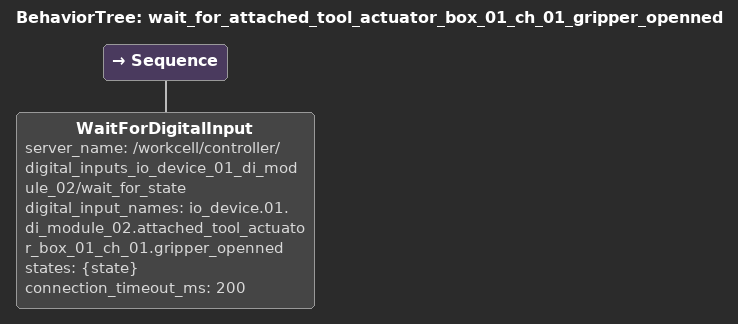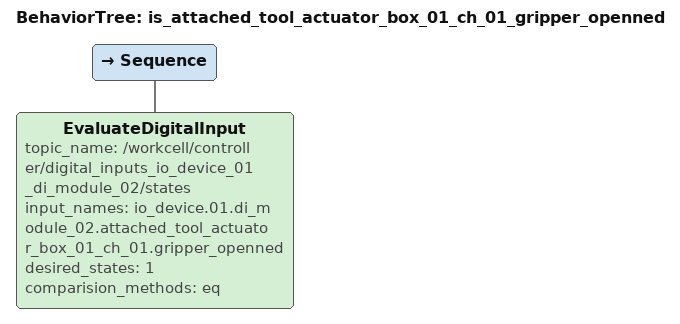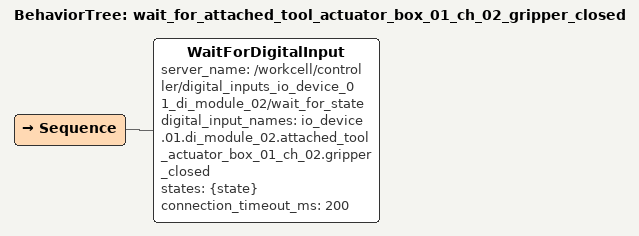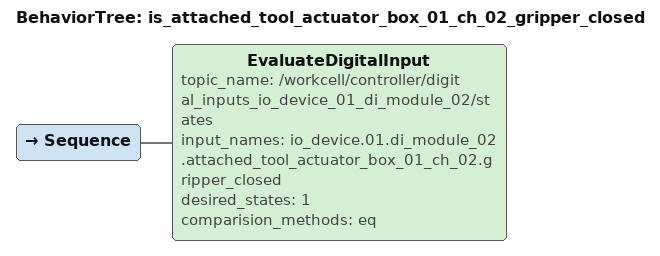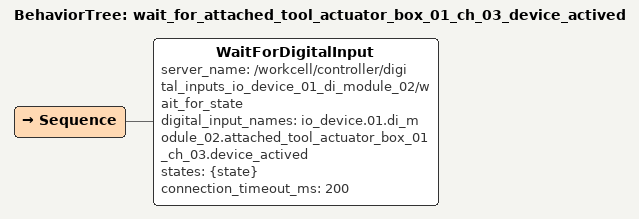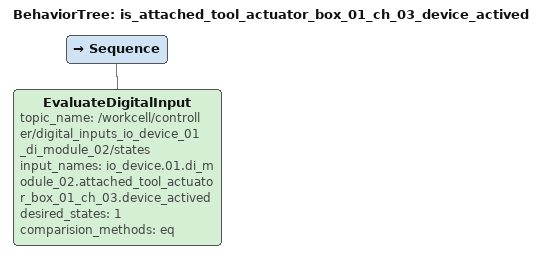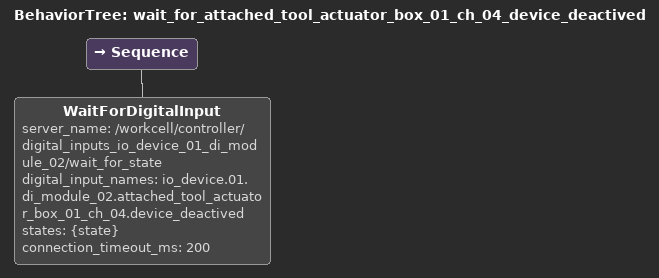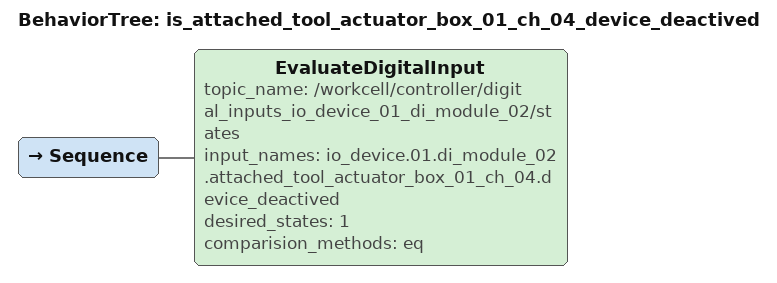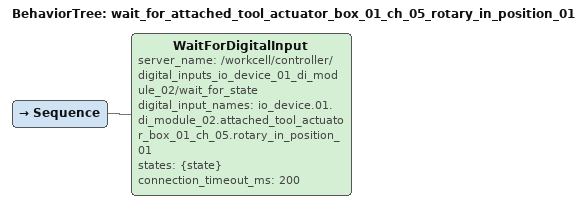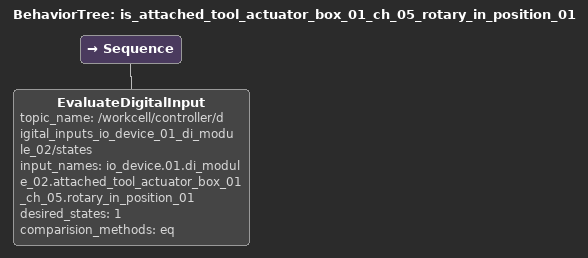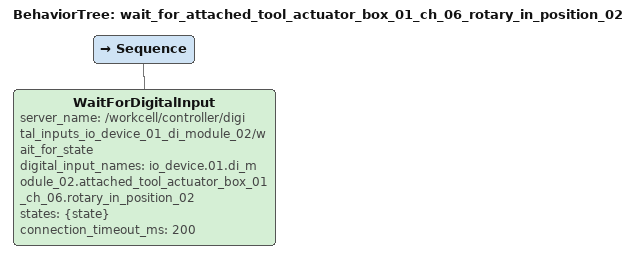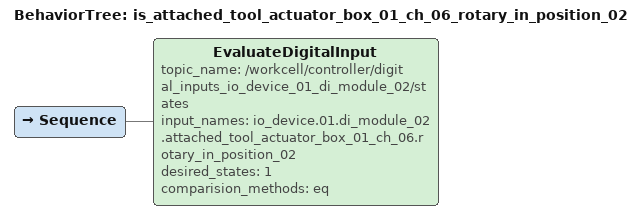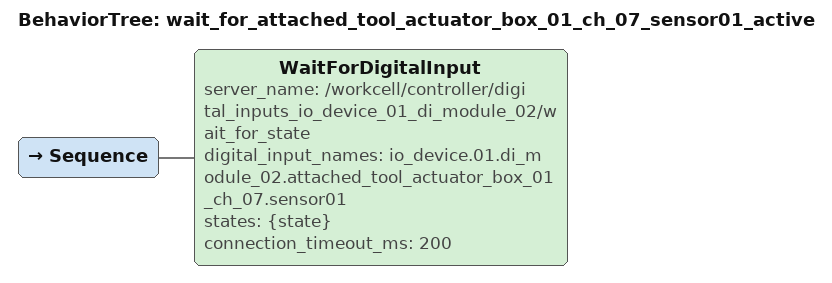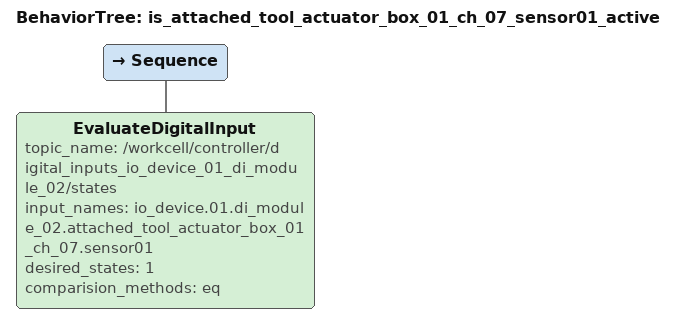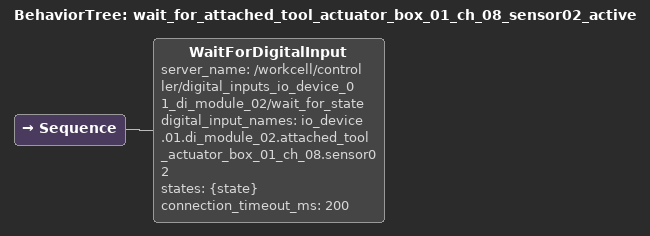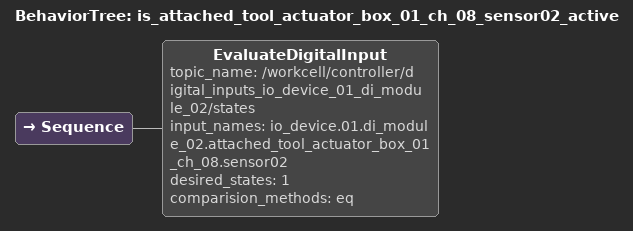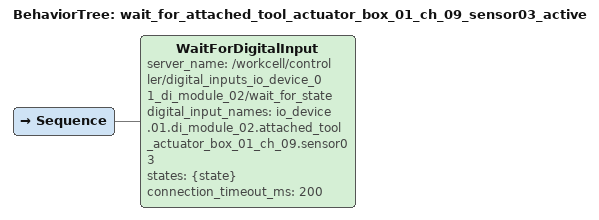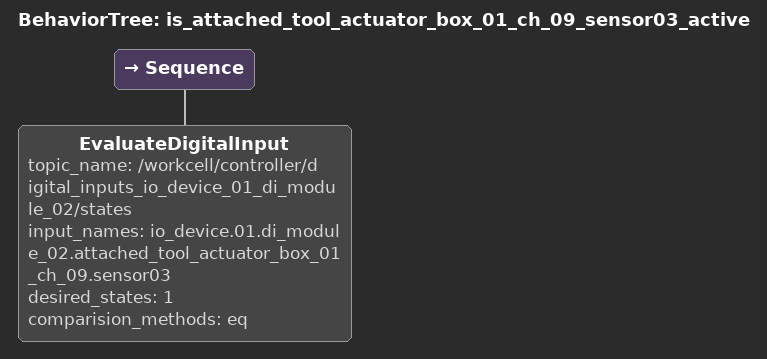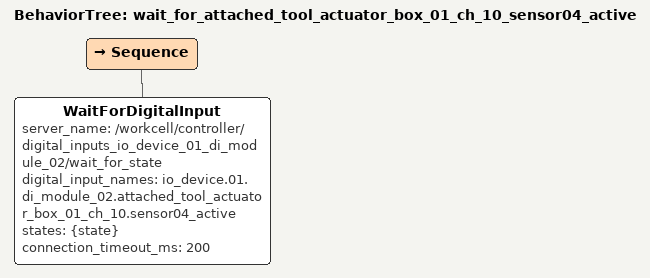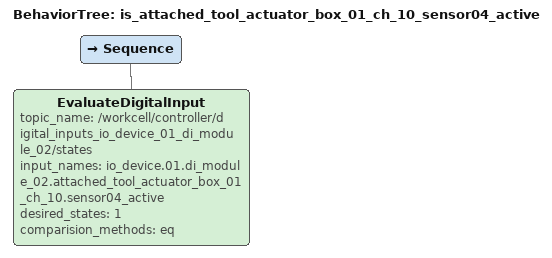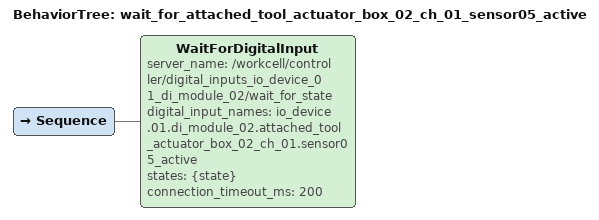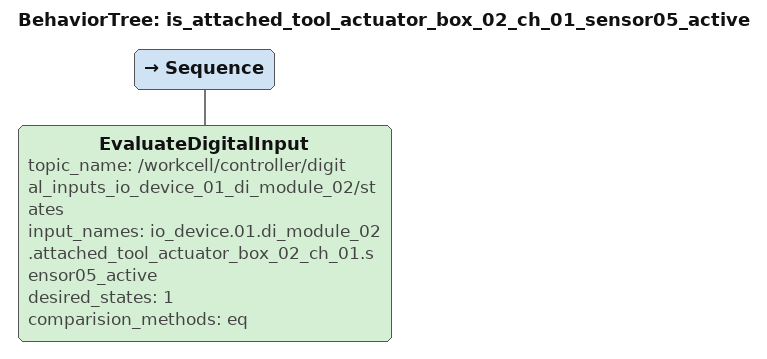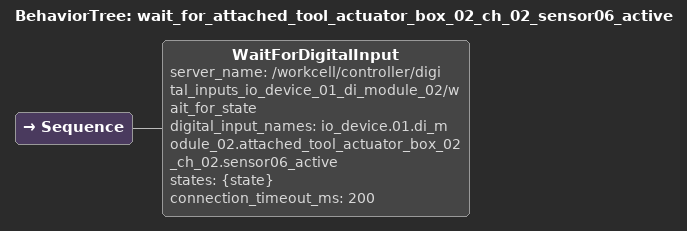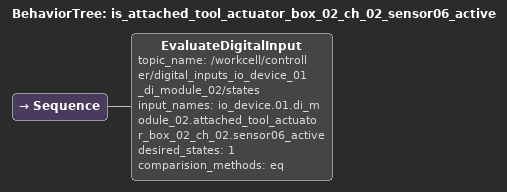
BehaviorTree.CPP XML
<?xml version='1.0' encoding='UTF-8'?>
<root BTCPP_format="4" main_tree_to_execute="wait_for_attached_tool_actuator_box_01_ch_01_gripper_openned">
  <BehaviorTree ID="wait_for_attached_tool_actuator_box_01_ch_01_gripper_openned">
    <Sequence>
      <WaitForDigitalInput server_name="/workcell/controller/digital_inputs_io_device_01_di_module_02/wait_for_state" digital_input_names="io_device.01.di_module_02.attached_tool_actuator_box_01_ch_01.gripper_openned" states="{state}" connection_timeout_ms="200"/>
    </Sequence>
  </BehaviorTree>
  <BehaviorTree ID="is_attached_tool_actuator_box_01_ch_01_gripper_openned">
    <Sequence>
      <EvaluateDigitalInput topic_name="/workcell/controller/digital_inputs_io_device_01_di_module_02/states" input_names="io_device.01.di_module_02.attached_tool_actuator_box_01_ch_01.gripper_openned" desired_states="1" comparision_methods="eq"/>
    </Sequence>
  </BehaviorTree>
  <BehaviorTree ID="wait_for_attached_tool_actuator_box_01_ch_02_gripper_closed">
    <Sequence>
      <WaitForDigitalInput server_name="/workcell/controller/digital_inputs_io_device_01_di_module_02/wait_for_state" digital_input_names="io_device.01.di_module_02.attached_tool_actuator_box_01_ch_02.gripper_closed" states="{state}" connection_timeout_ms="200"/>
    </Sequence>
  </BehaviorTree>
  <BehaviorTree ID="is_attached_tool_actuator_box_01_ch_02_gripper_closed">
    <Sequence>
      <EvaluateDigitalInput topic_name="/workcell/controller/digital_inputs_io_device_01_di_module_02/states" input_names="io_device.01.di_module_02.attached_tool_actuator_box_01_ch_02.gripper_closed" desired_states="1" comparision_methods="eq"/>
    </Sequence>
  </BehaviorTree>
  <BehaviorTree ID="wait_for_attached_tool_actuator_box_01_ch_03_device_actived">
    <Sequence>
      <WaitForDigitalInput server_name="/workcell/controller/digital_inputs_io_device_01_di_module_02/wait_for_state" digital_input_names="io_device.01.di_module_02.attached_tool_actuator_box_01_ch_03.device_actived" states="{state}" connection_timeout_ms="200"/>
    </Sequence>
  </BehaviorTree>
  <BehaviorTree ID="is_attached_tool_actuator_box_01_ch_03_device_actived">
    <Sequence>
      <EvaluateDigitalInput topic_name="/workcell/controller/digital_inputs_io_device_01_di_module_02/states" input_names="io_device.01.di_module_02.attached_tool_actuator_box_01_ch_03.device_actived" desired_states="1" comparision_methods="eq"/>
    </Sequence>
  </BehaviorTree>
  <BehaviorTree ID="wait_for_attached_tool_actuator_box_01_ch_04_device_deactived">
    <Sequence>
      <WaitForDigitalInput server_name="/workcell/controller/digital_inputs_io_device_01_di_module_02/wait_for_state" digital_input_names="io_device.01.di_module_02.attached_tool_actuator_box_01_ch_04.device_deactived" states="{state}" connection_timeout_ms="200"/>
    </Sequence>
  </BehaviorTree>
  <BehaviorTree ID="is_attached_tool_actuator_box_01_ch_04_device_deactived">
    <Sequence>
      <EvaluateDigitalInput topic_name="/workcell/controller/digital_inputs_io_device_01_di_module_02/states" input_names="io_device.01.di_module_02.attached_tool_actuator_box_01_ch_04.device_deactived" desired_states="1" comparision_methods="eq"/>
    </Sequence>
  </BehaviorTree>
  <BehaviorTree ID="wait_for_attached_tool_actuator_box_01_ch_05_rotary_in_position_01">
    <Sequence>
      <WaitForDigitalInput server_name="/workcell/controller/digital_inputs_io_device_01_di_module_02/wait_for_state" digital_input_names="io_device.01.di_module_02.attached_tool_actuator_box_01_ch_05.rotary_in_position_01" states="{state}" connection_timeout_ms="200"/>
    </Sequence>
  </BehaviorTree>
  <BehaviorTree ID="is_attached_tool_actuator_box_01_ch_05_rotary_in_position_01">
    <Sequence>
      <EvaluateDigitalInput topic_name="/workcell/controller/digital_inputs_io_device_01_di_module_02/states" input_names="io_device.01.di_module_02.attached_tool_actuator_box_01_ch_05.rotary_in_position_01" desired_states="1" comparision_methods="eq"/>
    </Sequence>
  </BehaviorTree>
  <BehaviorTree ID="wait_for_attached_tool_actuator_box_01_ch_06_rotary_in_position_02">
    <Sequence>
      <WaitForDigitalInput server_name="/workcell/controller/digital_inputs_io_device_01_di_module_02/wait_for_state" digital_input_names="io_device.01.di_module_02.attached_tool_actuator_box_01_ch_06.rotary_in_position_02" states="{state}" connection_timeout_ms="200"/>
    </Sequence>
  </BehaviorTree>
  <BehaviorTree ID="is_attached_tool_actuator_box_01_ch_06_rotary_in_position_02">
    <Sequence>
      <EvaluateDigitalInput topic_name="/workcell/controller/digital_inputs_io_device_01_di_module_02/states" input_names="io_device.01.di_module_02.attached_tool_actuator_box_01_ch_06.rotary_in_position_02" desired_states="1" comparision_methods="eq"/>
    </Sequence>
  </BehaviorTree>
  <BehaviorTree ID="wait_for_attached_tool_actuator_box_01_ch_07_sensor01_active">
    <Sequence>
      <WaitForDigitalInput server_name="/workcell/controller/digital_inputs_io_device_01_di_module_02/wait_for_state" digital_input_names="io_device.01.di_module_02.attached_tool_actuator_box_01_ch_07.sensor01" states="{state}" connection_timeout_ms="200"/>
    </Sequence>
  </BehaviorTree>
  <BehaviorTree ID="is_attached_tool_actuator_box_01_ch_07_sensor01_active">
    <Sequence>
      <EvaluateDigitalInput topic_name="/workcell/controller/digital_inputs_io_device_01_di_module_02/states" input_names="io_device.01.di_module_02.attached_tool_actuator_box_01_ch_07.sensor01" desired_states="1" comparision_methods="eq"/>
    </Sequence>
  </BehaviorTree>
  <BehaviorTree ID="wait_for_attached_tool_actuator_box_01_ch_08_sensor02_active">
    <Sequence>
      <WaitForDigitalInput server_name="/workcell/controller/digital_inputs_io_device_01_di_module_02/wait_for_state" digital_input_names="io_device.01.di_module_02.attached_tool_actuator_box_01_ch_08.sensor02" states="{state}" connection_timeout_ms="200"/>
    </Sequence>
  </BehaviorTree>
  <BehaviorTree ID="is_attached_tool_actuator_box_01_ch_08_sensor02_active">
    <Sequence>
      <EvaluateDigitalInput topic_name="/workcell/controller/digital_inputs_io_device_01_di_module_02/states" input_names="io_device.01.di_module_02.attached_tool_actuator_box_01_ch_08.sensor02" desired_states="1" comparision_methods="eq"/>
    </Sequence>
  </BehaviorTree>
  <BehaviorTree ID="wait_for_attached_tool_actuator_box_01_ch_09_sensor03_active">
    <Sequence>
      <WaitForDigitalInput server_name="/workcell/controller/digital_inputs_io_device_01_di_module_02/wait_for_state" digital_input_names="io_device.01.di_module_02.attached_tool_actuator_box_01_ch_09.sensor03" states="{state}" connection_timeout_ms="200"/>
    </Sequence>
  </BehaviorTree>
  <BehaviorTree ID="is_attached_tool_actuator_box_01_ch_09_sensor03_active">
    <Sequence>
      <EvaluateDigitalInput topic_name="/workcell/controller/digital_inputs_io_device_01_di_module_02/states" input_names="io_device.01.di_module_02.attached_tool_actuator_box_01_ch_09.sensor03" desired_states="1" comparision_methods="eq"/>
    </Sequence>
  </BehaviorTree>
  <BehaviorTree ID="wait_for_attached_tool_actuator_box_01_ch_10_sensor04_active">
    <Sequence>
      <WaitForDigitalInput server_name="/workcell/controller/digital_inputs_io_device_01_di_module_02/wait_for_state" digital_input_names="io_device.01.di_module_02.attached_tool_actuator_box_01_ch_10.sensor04_active" states="{state}" connection_timeout_ms="200"/>
    </Sequence>
  </BehaviorTree>
  <BehaviorTree ID="is_attached_tool_actuator_box_01_ch_10_sensor04_active">
    <Sequence>
      <EvaluateDigitalInput topic_name="/workcell/controller/digital_inputs_io_device_01_di_module_02/states" input_names="io_device.01.di_module_02.attached_tool_actuator_box_01_ch_10.sensor04_active" desired_states="1" comparision_methods="eq"/>
    </Sequence>
  </BehaviorTree>
  <BehaviorTree ID="wait_for_attached_tool_actuator_box_02_ch_01_sensor05_active">
    <Sequence>
      <WaitForDigitalInput server_name="/workcell/controller/digital_inputs_io_device_01_di_module_02/wait_for_state" digital_input_names="io_device.01.di_module_02.attached_tool_actuator_box_02_ch_01.sensor05_active" states="{state}" connection_timeout_ms="200"/>
    </Sequence>
  </BehaviorTree>
  <BehaviorTree ID="is_attached_tool_actuator_box_02_ch_01_sensor05_active">
    <Sequence>
      <EvaluateDigitalInput topic_name="/workcell/controller/digital_inputs_io_device_01_di_module_02/states" input_names="io_device.01.di_module_02.attached_tool_actuator_box_02_ch_01.sensor05_active" desired_states="1" comparision_methods="eq"/>
    </Sequence>
  </BehaviorTree>
  <BehaviorTree ID="wait_for_attached_tool_actuator_box_02_ch_02_sensor06_active">
    <Sequence>
      <WaitForDigitalInput server_name="/workcell/controller/digital_inputs_io_device_01_di_module_02/wait_for_state" digital_input_names="io_device.01.di_module_02.attached_tool_actuator_box_02_ch_02.sensor06_active" states="{state}" connection_timeout_ms="200"/>
    </Sequence>
  </BehaviorTree>
  <BehaviorTree ID="is_attached_tool_actuator_box_02_ch_02_sensor06_active">
    <Sequence>
      <EvaluateDigitalInput topic_name="/workcell/controller/digital_inputs_io_device_01_di_module_02/states" input_names="io_device.01.di_module_02.attached_tool_actuator_box_02_ch_02.sensor06_active" desired_states="1" comparision_methods="eq"/>
    </Sequence>
  </BehaviorTree>
</root>
